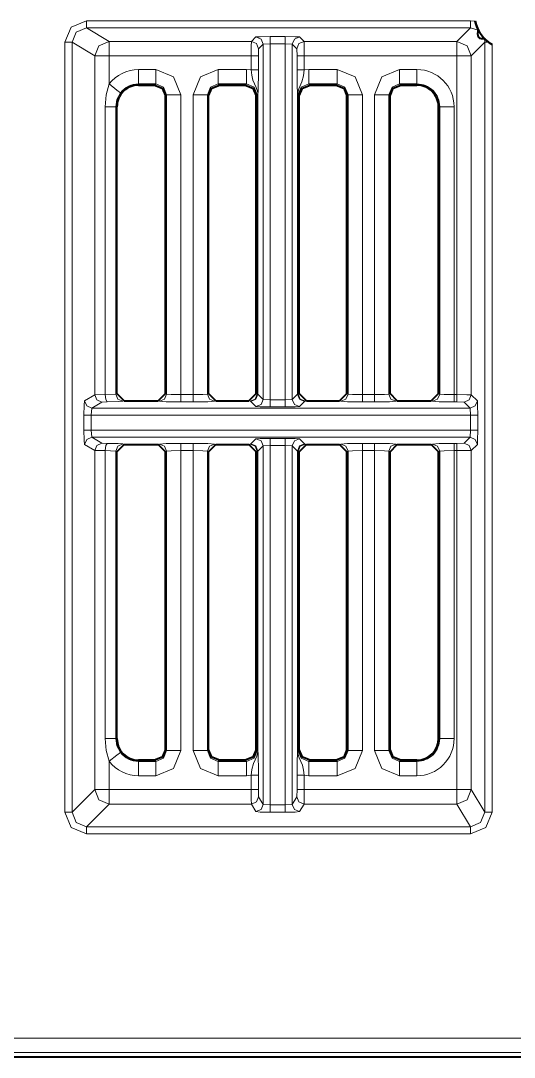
# Model space of a CAD drawing. Header units: millimetres. Extents: x 0 to 2941, y -405 to 1422.
# Drawn here: x 416.5 to 450.8, y 125.7 to 197.7 of the extents above; entities that cross this region are included whole.
import ezdxf

# ---------------------------------------------------------------- set-up
doc = ezdxf.new("R2010")
doc.units = ezdxf.units.MM
doc.layers.add('FINE', color=9, linetype='Continuous')
doc.layers.add('OUTLINE', color=7, linetype='Continuous')

msp = doc.modelspace()

# ---------------------------------------------------------------- linework, layer by layer
at = {"layer": 'FINE', "lineweight": 9}
for p, q in [((447.754, 197.678), (421.089, 197.678)), ((448.077, 197.642), (447.754, 197.678)), ((432.857, 196.549), (432.542, 196.234)), ((434.883, 196.575), (433.857, 196.575)), ((436.197, 196.234), (435.882, 196.549)), ((447.754, 197.178), (446.81, 196.234)), ((447.754, 197.178), (448.293, 197.02)), ((419.589, 196.179), (419.589, 142.71)), ((433.042, 195.734), (433.357, 196.049)), ((433.357, 196.049), (433.857, 196.075)), ((433.357, 196.049), (433.357, 171.385)), ((434.883, 196.075), (434.883, 171.36)), ((434.883, 196.075), (435.382, 196.049)), ((435.382, 171.385), (435.382, 196.049)), ((435.382, 196.049), (435.698, 195.734)), ((446.81, 196.234), (436.197, 196.234)), ((447.81, 195.234), (448.754, 196.178)), ((448.721, 196.433), (448.754, 196.178)), ((448.754, 196.178), (448.754, 142.712)), ((449.253, 142.712), (449.253, 196.033)), ((422.663, 195.234), (432.529, 195.234)), ((422.663, 193.286), (422.663, 195.234)), ((432.529, 195.234), (432.529, 194.258)), ((433.029, 195.234), (433.042, 195.734)), ((433.029, 194.258), (433.029, 195.234)), ((435.698, 195.734), (435.71, 195.234)), ((435.71, 195.234), (435.71, 194.258)), ((436.21, 194.258), (436.21, 195.234)), ((425.902, 194.289), (424.704, 194.289)), ((432.202, 194.289), (430.237, 194.289)), ((432.529, 194.258), (432.202, 194.289)), ((436.537, 194.289), (436.21, 194.258)), ((438.502, 194.289), (436.537, 194.289)), ((444.035, 194.289), (442.837, 194.289)), ((424.704, 193.208), (424.704, 193.29)), ((430.319, 193.208), (430.237, 193.29)), ((430.237, 193.29), (432.202, 193.29)), ((432.202, 193.29), (432.121, 193.208)), ((436.619, 193.208), (436.537, 193.29)), ((436.537, 193.29), (438.502, 193.29)), ((438.502, 193.29), (438.421, 193.208)), ((442.919, 193.208), (442.837, 193.29)), ((442.837, 193.29), (444.035, 193.29)), ((444.035, 193.29), (444.035, 193.208)), ((426.57, 192.46), (426.651, 192.541)), ((426.651, 192.541), (426.651, 171.751)), ((427.65, 171.714), (427.65, 192.541)), ((428.49, 192.541), (428.49, 171.714)), ((429.488, 192.541), (429.57, 192.46)), ((432.87, 192.46), (432.951, 192.541)), ((432.951, 192.541), (432.951, 171.751)), ((432.983, 192.541), (432.983, 171.743)), ((435.74, 192.541), (435.74, 171.743)), ((435.788, 192.541), (435.87, 192.46)), ((439.17, 192.46), (439.251, 192.541)), ((439.251, 192.541), (439.251, 171.751)), ((440.25, 171.714), (440.25, 192.541)), ((441.09, 192.541), (441.09, 171.714)), ((422.391, 191.708), (422.391, 171.713)), ((423.119, 191.708), (423.204, 191.708)), ((423.119, 171.749), (423.119, 191.708)), ((445.535, 191.708), (445.616, 191.708)), ((445.616, 191.708), (445.616, 171.751)), ((421.664, 171.701), (420.963, 171.281)), ((422.391, 171.713), (421.664, 171.701)), ((423.119, 171.749), (422.391, 171.713)), ((423.204, 171.791), (423.119, 171.749)), ((426.651, 171.751), (426.57, 171.791)), ((428.49, 171.714), (427.65, 171.714)), ((432.951, 171.751), (432.87, 171.791)), ((432.983, 171.743), (432.951, 171.751)), ((433.857, 171.36), (433.357, 171.385)), ((434.883, 171.36), (433.857, 171.36)), ((435.382, 171.385), (434.883, 171.36)), ((435.74, 171.743), (435.382, 171.385)), ((435.788, 171.751), (435.756, 171.743)), ((439.251, 171.751), (439.17, 171.791)), ((441.09, 171.714), (440.25, 171.714)), ((442.17, 171.791), (442.088, 171.751)), ((445.616, 171.751), (445.535, 171.791)), ((421.42, 170.281), (421.462, 170.781)), ((421.462, 170.781), (422.163, 171.201)), ((447.73, 170.781), (421.462, 170.781)), ((422.163, 171.201), (422.527, 171.213)), ((423.618, 171.249), (423.704, 171.292)), ((426.07, 171.292), (426.152, 171.251)), ((427.65, 171.214), (428.49, 171.214)), ((429.988, 171.251), (430.07, 171.292)), ((432.37, 171.292), (432.452, 171.251)), ((432.452, 171.251), (432.5, 171.243)), ((432.5, 171.243), (432.857, 170.886)), ((433.857, 170.86), (434.883, 170.86)), ((435.882, 170.886), (436.239, 171.243)), ((436.239, 171.243), (436.288, 171.251)), ((436.288, 171.251), (436.37, 171.292)), ((438.67, 171.292), (438.752, 171.251)), ((440.25, 171.214), (441.09, 171.214)), ((442.588, 171.251), (442.67, 171.292)), ((445.035, 171.292), (445.117, 171.251)), ((446.615, 171.214), (446.81, 171.214)), ((446.81, 171.214), (447.31, 171.201)), ((447.31, 171.201), (447.73, 170.781)), ((447.73, 170.781), (447.756, 170.281)), ((421.42, 170.281), (447.756, 170.281)), ((421.42, 169.255), (421.42, 170.281)), ((447.756, 170.281), (447.756, 169.255)), ((448.255, 169.255), (448.255, 170.281)), ((447.756, 169.255), (421.42, 169.255)), ((421.462, 168.755), (421.42, 169.255)), ((447.756, 169.255), (447.73, 168.755)), ((421.462, 168.755), (447.73, 168.755)), ((422.163, 168.335), (421.462, 168.755)), ((432.857, 168.651), (432.5, 168.293)), ((434.883, 168.676), (433.857, 168.676)), ((436.239, 168.293), (435.882, 168.651)), ((447.73, 168.755), (447.31, 168.335)), ((421.664, 167.835), (422.391, 167.823)), ((422.527, 168.323), (422.163, 168.335)), ((422.391, 167.823), (423.119, 167.788)), ((423.119, 167.788), (423.204, 167.745)), ((423.704, 168.244), (423.618, 168.287)), ((426.152, 168.285), (426.07, 168.244)), ((426.57, 167.745), (426.651, 167.785)), ((428.49, 168.323), (427.65, 168.323)), ((427.65, 167.823), (428.49, 167.823)), ((427.65, 146.995), (427.65, 167.823)), ((429.488, 146.995), (429.488, 167.785)), ((429.488, 167.785), (429.57, 167.745)), ((430.07, 168.244), (429.988, 168.285)), ((432.452, 168.285), (432.37, 168.244)), ((432.5, 168.293), (432.452, 168.285)), ((432.87, 167.745), (432.951, 167.785)), ((432.951, 167.785), (432.983, 167.794)), ((432.951, 167.785), (432.951, 146.995)), ((432.983, 167.794), (432.983, 146.995)), ((433, 167.794), (433.357, 168.151)), ((433, 146.995), (433, 167.794)), ((433.357, 168.151), (433.857, 168.176)), ((433.357, 168.151), (433.357, 143.259)), ((433.857, 143.217), (433.857, 168.176)), ((433.857, 168.176), (434.883, 168.176)), ((434.883, 168.176), (434.883, 143.217)), ((434.883, 168.176), (435.382, 168.151)), ((435.382, 143.259), (435.382, 168.151)), ((435.382, 168.151), (435.74, 167.794)), ((435.74, 167.794), (435.74, 146.995)), ((435.756, 146.995), (435.756, 167.794)), ((435.756, 167.794), (435.788, 167.785)), ((435.788, 146.995), (435.788, 167.785)), ((435.788, 167.785), (435.87, 167.745)), ((436.288, 168.285), (436.239, 168.293)), ((436.37, 168.244), (436.288, 168.285)), ((438.752, 168.285), (438.67, 168.244)), ((439.17, 167.745), (439.251, 167.785)), ((439.251, 167.785), (439.251, 146.995)), ((441.09, 168.323), (440.25, 168.323)), ((440.25, 167.823), (441.09, 167.823)), ((442.088, 146.995), (442.088, 167.785)), ((442.088, 167.785), (442.17, 167.745)), ((442.67, 168.244), (442.588, 168.285)), ((445.117, 168.285), (445.035, 168.244)), ((445.535, 167.745), (445.616, 167.785)), ((445.616, 167.785), (445.616, 147.828)), ((446.81, 168.323), (446.615, 168.323)), ((447.31, 168.335), (446.81, 168.323)), ((447.81, 167.835), (448.23, 168.256)), ((447.81, 144.285), (447.81, 167.835)), ((445.616, 147.828), (445.535, 147.828)), ((429.57, 147.077), (429.488, 146.995)), ((432.951, 146.995), (432.87, 147.077)), ((435.87, 147.077), (435.788, 146.995)), ((439.251, 146.995), (439.17, 147.077)), ((442.17, 147.077), (442.088, 146.995)), ((422.663, 144.285), (422.663, 146.25)), ((424.704, 146.246), (424.704, 146.328)), ((425.902, 146.246), (424.704, 146.246)), ((425.821, 146.328), (425.902, 146.246)), ((430.237, 146.246), (430.319, 146.328)), ((432.202, 146.246), (430.237, 146.246)), ((432.121, 146.328), (432.202, 146.246)), ((438.421, 146.328), (438.502, 146.246)), ((442.837, 146.246), (442.919, 146.328)), ((444.035, 146.246), (442.837, 146.246)), ((444.035, 146.328), (444.035, 146.246)), ((424.704, 145.248), (425.902, 145.248)), ((430.237, 145.248), (432.202, 145.248)), ((432.202, 145.248), (432.529, 145.278)), ((432.529, 145.278), (432.529, 144.285)), ((433.029, 144.285), (433.029, 145.278)), ((435.71, 145.278), (435.71, 144.285)), ((436.21, 144.285), (436.21, 145.278)), ((436.21, 145.278), (436.537, 145.248)), ((436.537, 145.248), (438.502, 145.248)), ((432.529, 144.285), (422.663, 144.285)), ((433.041, 143.786), (433.029, 144.285)), ((435.71, 144.285), (435.698, 143.786)), ((448.754, 142.712), (447.81, 144.285)), ((421.088, 141.711), (422.663, 143.286)), ((422.663, 143.286), (432.542, 143.286)), ((432.542, 143.286), (432.857, 142.76)), ((433.357, 143.259), (433.041, 143.786)), ((433.857, 143.217), (433.357, 143.259)), ((435.382, 143.259), (434.883, 143.217)), ((435.698, 143.786), (435.382, 143.259)), ((435.882, 142.76), (436.198, 143.286)), ((436.198, 143.286), (446.81, 143.286)), ((446.81, 143.286), (447.755, 141.711)), ((434.883, 143.217), (433.857, 143.217)), ((433.857, 142.717), (434.883, 142.717)), ((447.755, 141.711), (421.088, 141.711)), ((421.088, 141.212), (447.755, 141.212)), ((681.54, 127.031), (131.567, 127.031))]:
    msp.add_line(p, q, dxfattribs=at)
for points in [[(421.089, 197.678), (420.029, 197.239), (419.589, 196.179)], [(421.089, 197.678), (421.089, 197.329), (421.089, 197.178)], [(447.754, 197.678), (447.754, 197.329), (447.754, 197.178)], [(420.089, 196.179), (420.382, 196.885), (421.089, 197.178)], [(432.542, 196.234), (422.663, 196.234), (421.089, 197.178), (447.754, 197.178)], [(433.857, 196.575), (433.159, 196.567), (432.857, 196.549)], [(433.357, 196.049), (433.21, 196.403), (432.857, 196.549)], [(433.857, 196.075), (433.857, 196.424), (433.857, 196.575)], [(434.883, 196.075), (434.883, 196.424), (434.883, 196.575)], [(435.882, 196.549), (435.58, 196.567), (434.883, 196.575)], [(435.382, 196.049), (435.529, 196.403), (435.882, 196.549)], [(419.589, 196.179), (419.935, 196.179), (420.089, 196.179)], [(420.089, 196.179), (421.664, 195.234), (421.664, 171.701)], [(421.664, 144.285), (420.089, 142.71), (420.089, 196.179)], [(422.663, 196.234), (421.956, 195.941), (421.664, 195.234)], [(422.663, 196.234), (422.663, 195.932), (422.663, 195.234)], [(432.542, 196.234), (432.533, 195.932), (432.529, 195.234)], [(433.042, 195.734), (432.895, 196.087), (432.542, 196.234)], [(433.857, 171.36), (433.857, 196.075), (434.883, 196.075)], [(435.698, 195.734), (435.844, 196.087), (436.197, 196.234)], [(436.21, 195.234), (436.206, 195.932), (436.197, 196.234)], [(447.81, 195.234), (447.517, 195.941), (446.81, 196.234)], [(446.81, 196.234), (446.81, 195.932), (446.81, 195.234)], [(449.031, 196.178), (448.832, 196.178), (448.754, 196.178)], [(421.664, 195.234), (421.971, 195.234), (422.663, 195.234)], [(433.029, 195.234), (432.878, 195.234), (432.529, 195.234)], [(435.71, 195.234), (435.861, 195.234), (436.21, 195.234)], [(436.21, 195.234), (446.81, 195.234), (446.81, 171.714)], [(447.81, 195.234), (447.508, 195.234), (446.81, 195.234)], [(448.23, 171.281), (447.81, 171.701), (447.81, 195.234)], [(424.704, 194.289), (424.704, 193.6), (424.704, 193.29)], [(425.902, 194.289), (425.902, 193.6), (425.902, 193.29)], [(427.65, 192.541), (427.138, 193.777), (425.902, 194.289)], [(430.237, 194.289), (429.001, 193.777), (428.49, 192.541)], [(430.237, 194.289), (430.237, 193.6), (430.237, 193.29)], [(432.202, 194.289), (432.202, 193.6), (432.202, 193.29)], [(433.029, 194.258), (432.878, 194.258), (432.529, 194.258)], [(432.529, 194.258), (432.572, 193.894), (432.65, 193.551), (432.875, 193.033), (432.926, 192.896), (432.955, 192.789), (432.978, 192.644), (432.983, 192.574), (432.983, 192.541)], [(433, 192.541), (433, 192.554), (433, 192.581), (433.001, 192.64), (433.003, 192.689), (433.006, 192.763), (433.02, 193.257), (433.026, 193.728), (433.029, 194.258)], [(435.71, 194.258), (435.861, 194.258), (436.21, 194.258)], [(435.71, 194.258), (435.713, 193.666), (435.723, 193.118), (435.736, 192.71), (435.739, 192.602), (435.739, 192.568), (435.74, 192.541)], [(435.756, 171.743), (435.756, 192.541), (435.758, 192.611), (435.767, 192.698), (435.827, 192.937), (436.049, 193.437), (436.16, 193.851), (436.21, 194.258)], [(436.537, 194.289), (436.537, 193.6), (436.537, 193.29)], [(438.502, 194.289), (438.502, 193.6), (438.502, 193.29)], [(440.25, 192.541), (439.738, 193.777), (438.502, 194.289)], [(442.837, 194.289), (441.601, 193.777), (441.09, 192.541)], [(442.837, 194.289), (442.837, 193.6), (442.837, 193.29)], [(444.035, 194.289), (444.035, 193.6), (444.035, 193.29)], [(422.663, 193.286), (422.459, 192.529), (422.391, 191.708)], [(422.663, 193.286), (423.207, 192.865), (423.453, 192.676)], [(424.704, 193.29), (425.902, 193.29), (425.821, 193.208)], [(425.902, 193.29), (426.433, 193.072), (426.651, 192.541)], [(429.488, 192.541), (429.706, 193.072), (430.237, 193.29)], [(432.202, 193.29), (432.733, 193.072), (432.951, 192.541)], [(435.756, 192.541), (435.777, 192.541), (435.788, 192.541), (436.006, 193.072), (436.537, 193.29)], [(438.502, 193.29), (439.033, 193.072), (439.251, 192.541)], [(442.088, 192.541), (442.306, 193.072), (442.837, 193.29)], [(423.119, 191.708), (423.202, 192.212), (423.453, 192.676)], [(426.651, 192.541), (426.961, 192.541), (427.65, 192.541)], [(428.49, 192.541), (429.178, 192.541), (429.488, 192.541)], [(429.57, 171.791), (429.488, 171.751), (429.488, 192.541)], [(432.951, 192.541), (432.962, 192.541), (432.983, 192.541)], [(433, 192.541), (432.995, 192.541), (432.983, 192.541)], [(433.357, 171.385), (433, 171.743), (433, 192.541)], [(435.74, 192.541), (435.744, 192.541), (435.756, 192.541)], [(435.87, 171.791), (435.788, 171.751), (435.788, 192.541)], [(439.251, 192.541), (439.561, 192.541), (440.25, 192.541)], [(441.09, 192.541), (441.778, 192.541), (442.088, 192.541)], [(442.088, 171.751), (442.088, 192.541), (442.17, 192.46)], [(422.391, 191.708), (422.901, 191.708), (423.119, 191.708)], [(446.615, 191.708), (445.926, 191.708), (445.616, 191.708)], [(446.81, 171.714), (446.615, 171.714), (446.615, 191.708)], [(421.664, 171.701), (421.81, 171.348), (422.163, 171.201)], [(422.391, 171.713), (422.432, 171.364), (422.527, 171.213)], [(423.119, 171.749), (423.265, 171.396), (423.618, 171.249)], [(426.152, 171.251), (426.505, 171.397), (426.651, 171.751)], [(427.65, 171.714), (426.961, 171.724), (426.651, 171.751)], [(427.65, 171.214), (427.65, 171.364), (427.65, 171.714)], [(429.488, 171.751), (429.178, 171.724), (428.49, 171.714)], [(428.49, 171.214), (428.49, 171.364), (428.49, 171.714)], [(429.988, 171.251), (429.635, 171.397), (429.488, 171.751)], [(432.951, 171.751), (432.804, 171.397), (432.452, 171.251)], [(433, 171.743), (432.853, 171.389), (432.5, 171.243)], [(432.983, 171.743), (432.84, 171.39), (432.5, 171.243)], [(433.357, 171.385), (433.21, 171.032), (432.857, 170.886)], [(433, 171.743), (432.995, 171.743), (432.983, 171.743)], [(433.857, 171.36), (433.857, 171.011), (433.857, 170.86)], [(434.883, 171.36), (434.883, 171.011), (434.883, 170.86)], [(435.382, 171.385), (435.529, 171.032), (435.882, 170.886)], [(435.74, 171.743), (435.886, 171.389), (436.239, 171.243)], [(435.756, 171.743), (435.744, 171.743), (435.74, 171.743)], [(435.756, 171.743), (435.899, 171.39), (436.239, 171.243)], [(435.788, 171.751), (435.935, 171.397), (436.288, 171.251)], [(438.752, 171.251), (439.104, 171.397), (439.251, 171.751)], [(440.25, 171.714), (439.561, 171.724), (439.251, 171.751)], [(440.25, 171.214), (440.25, 171.364), (440.25, 171.714)], [(442.088, 171.751), (441.778, 171.724), (441.09, 171.714)], [(441.09, 171.214), (441.09, 171.364), (441.09, 171.714)], [(442.588, 171.251), (442.235, 171.397), (442.088, 171.751)], [(445.117, 171.251), (445.469, 171.397), (445.616, 171.751)], [(446.615, 171.714), (445.926, 171.724), (445.616, 171.751)], [(446.615, 171.214), (446.615, 171.364), (446.615, 171.714)], [(446.81, 171.214), (446.81, 171.364), (446.81, 171.714)], [(447.81, 171.701), (447.508, 171.71), (446.81, 171.714)], [(447.31, 171.201), (447.663, 171.347), (447.81, 171.701)], [(420.963, 171.281), (420.933, 170.979), (420.92, 170.281)], [(420.963, 171.281), (421.109, 170.928), (421.462, 170.781)], [(422.527, 171.213), (423.292, 171.226), (423.618, 171.249)], [(426.152, 171.251), (426.617, 171.224), (427.65, 171.214)], [(428.49, 171.214), (429.522, 171.224), (429.988, 171.251)], [(432.857, 170.886), (433.159, 170.867), (433.857, 170.86)], [(434.883, 170.86), (435.58, 170.867), (435.882, 170.886)], [(438.752, 171.251), (439.217, 171.224), (440.25, 171.214)], [(441.09, 171.214), (442.122, 171.224), (442.588, 171.251)], [(445.117, 171.251), (445.582, 171.224), (446.615, 171.214)], [(447.73, 170.781), (448.083, 170.927), (448.23, 171.281)], [(448.255, 170.281), (448.248, 170.979), (448.23, 171.281)], [(420.92, 170.281), (421.074, 170.281), (421.42, 170.281)], [(420.92, 170.281), (420.92, 169.255), (420.933, 168.557), (420.963, 168.256)], [(447.756, 170.281), (448.104, 170.281), (448.255, 170.281)], [(420.92, 169.255), (421.074, 169.255), (421.42, 169.255)], [(447.756, 169.255), (448.104, 169.255), (448.255, 169.255)], [(448.23, 168.256), (448.248, 168.557), (448.255, 169.255)], [(420.963, 168.256), (421.109, 168.609), (421.462, 168.755)], [(433.857, 168.676), (433.159, 168.669), (432.857, 168.651)], [(432.857, 168.651), (433.21, 168.504), (433.357, 168.151)], [(433.857, 168.676), (433.857, 168.525), (433.857, 168.176)], [(434.883, 168.676), (434.883, 168.525), (434.883, 168.176)], [(435.882, 168.651), (435.58, 168.669), (434.883, 168.676)], [(435.882, 168.651), (435.529, 168.504), (435.382, 168.151)], [(447.73, 168.755), (448.083, 168.609), (448.23, 168.256)], [(420.963, 168.256), (421.664, 167.835), (421.664, 144.285)], [(421.664, 167.835), (421.81, 168.189), (422.163, 168.335)], [(422.391, 167.823), (422.432, 168.172), (422.527, 168.323)], [(422.391, 167.823), (422.391, 147.828), (422.462, 146.992), (422.663, 146.25)], [(423.618, 168.287), (423.292, 168.31), (422.527, 168.323)], [(423.119, 167.788), (423.265, 168.141), (423.618, 168.287)], [(423.204, 147.828), (423.119, 147.828), (423.119, 167.788)], [(427.65, 168.323), (426.617, 168.312), (426.152, 168.285)], [(426.651, 167.785), (426.505, 168.139), (426.152, 168.285)], [(426.651, 167.785), (426.651, 146.995), (426.57, 147.077)], [(426.651, 167.785), (426.961, 167.812), (427.65, 167.823)], [(427.65, 168.323), (427.65, 168.172), (427.65, 167.823)], [(428.49, 168.323), (428.49, 168.172), (428.49, 167.823)], [(429.988, 168.285), (429.522, 168.312), (428.49, 168.323)], [(428.49, 167.823), (429.178, 167.812), (429.488, 167.785)], [(428.49, 167.823), (428.49, 146.995), (429.001, 145.759), (430.237, 145.248)], [(429.988, 168.285), (429.635, 168.139), (429.488, 167.785)], [(432.452, 168.285), (432.804, 168.139), (432.951, 167.785)], [(432.5, 168.293), (432.853, 168.147), (433, 167.794)], [(432.5, 168.293), (432.84, 168.146), (432.983, 167.794)], [(432.983, 167.794), (432.995, 167.794), (433, 167.794)], [(436.239, 168.293), (435.886, 168.147), (435.74, 167.794)], [(435.74, 167.794), (435.744, 167.794), (435.756, 167.794)], [(436.239, 168.293), (435.899, 168.146), (435.756, 167.794)], [(436.288, 168.285), (435.935, 168.139), (435.788, 167.785)], [(446.81, 167.823), (446.81, 144.285), (436.21, 144.285)], [(438.502, 145.248), (439.738, 145.759), (440.25, 146.995), (440.25, 167.823)], [(440.25, 168.323), (439.217, 168.312), (438.752, 168.285)], [(439.251, 167.785), (439.104, 168.139), (438.752, 168.285)], [(439.251, 167.785), (439.561, 167.812), (440.25, 167.823)], [(440.25, 167.823), (440.25, 168.172), (440.25, 168.323)], [(441.09, 167.823), (441.09, 168.172), (441.09, 168.323)], [(442.588, 168.285), (442.122, 168.312), (441.09, 168.323)], [(441.09, 167.823), (441.778, 167.812), (442.088, 167.785)], [(441.09, 167.823), (441.09, 146.995), (441.601, 145.759), (442.837, 145.248)], [(442.088, 167.785), (442.235, 168.139), (442.588, 168.285)], [(446.615, 168.323), (445.582, 168.312), (445.117, 168.285)], [(445.616, 167.785), (445.469, 168.139), (445.117, 168.285)], [(445.616, 167.785), (445.926, 167.812), (446.615, 167.823)], [(446.615, 167.823), (446.615, 168.172), (446.615, 168.323)], [(446.615, 147.828), (446.615, 167.823), (446.81, 167.823)], [(446.81, 168.323), (446.81, 168.172), (446.81, 167.823)], [(446.81, 167.823), (447.508, 167.826), (447.81, 167.835)], [(447.31, 168.335), (447.663, 168.189), (447.81, 167.835)], [(422.391, 147.828), (422.901, 147.828), (423.119, 147.828)], [(423.453, 146.86), (423.206, 147.315), (423.119, 147.828)], [(445.616, 147.828), (445.926, 147.828), (446.615, 147.828)], [(423.453, 146.86), (423.207, 146.671), (422.663, 146.25)], [(426.651, 146.995), (426.433, 146.464), (425.902, 146.246)], [(425.902, 145.248), (427.138, 145.759), (427.65, 146.995)], [(426.651, 146.995), (426.961, 146.995), (427.65, 146.995)], [(428.49, 146.995), (429.178, 146.995), (429.488, 146.995)], [(430.237, 146.246), (429.706, 146.464), (429.488, 146.995)], [(432.951, 146.995), (432.733, 146.464), (432.202, 146.246)], [(432.983, 146.995), (432.981, 146.925), (432.972, 146.838), (432.912, 146.599), (432.69, 146.099), (432.579, 145.685), (432.529, 145.278)], [(432.951, 146.995), (432.962, 146.995), (432.983, 146.995)], [(432.983, 146.995), (432.995, 146.995), (433, 146.995)], [(433.029, 145.278), (433.026, 145.87), (433.017, 146.418), (433.004, 146.826), (433, 146.934), (433, 146.968), (433, 146.995)], [(435.74, 146.995), (435.74, 146.983), (435.739, 146.956), (435.738, 146.896), (435.736, 146.847), (435.734, 146.773), (435.72, 146.279), (435.713, 145.809), (435.71, 145.278)], [(435.756, 146.995), (435.744, 146.995), (435.74, 146.995)], [(435.756, 146.995), (435.777, 146.995), (435.788, 146.995)], [(436.21, 145.278), (436.167, 145.642), (436.089, 145.985), (435.865, 146.503), (435.813, 146.64), (435.784, 146.747), (435.761, 146.892), (435.757, 146.963), (435.756, 146.995)], [(436.537, 146.246), (436.006, 146.464), (435.788, 146.995)], [(439.251, 146.995), (439.033, 146.464), (438.502, 146.246)], [(439.251, 146.995), (439.561, 146.995), (440.25, 146.995)], [(442.088, 146.995), (441.778, 146.995), (441.09, 146.995)], [(442.837, 146.246), (442.306, 146.464), (442.088, 146.995)], [(424.704, 146.246), (424.704, 145.936), (424.704, 145.248)], [(425.902, 146.246), (425.902, 145.936), (425.902, 145.248)], [(430.237, 146.246), (430.237, 145.936), (430.237, 145.248)], [(432.202, 146.246), (432.202, 145.936), (432.202, 145.248)], [(438.502, 146.246), (436.537, 146.246), (436.619, 146.328)], [(436.537, 146.246), (436.537, 145.936), (436.537, 145.248)], [(438.502, 146.246), (438.502, 145.936), (438.502, 145.248)], [(442.837, 146.246), (442.837, 145.936), (442.837, 145.248)], [(444.035, 146.246), (444.035, 145.936), (444.035, 145.248)], [(432.529, 145.278), (432.878, 145.278), (433.029, 145.278)], [(436.21, 145.278), (435.861, 145.278), (435.71, 145.278)], [(422.663, 144.285), (421.971, 144.285), (421.664, 144.285)], [(421.664, 144.285), (421.957, 143.579), (422.663, 143.286)], [(422.663, 144.285), (422.663, 143.593), (422.663, 143.286)], [(432.529, 144.285), (432.878, 144.285), (433.029, 144.285)], [(432.529, 144.285), (432.533, 143.593), (432.542, 143.286)], [(436.21, 144.285), (435.861, 144.285), (435.71, 144.285)], [(436.198, 143.286), (436.207, 143.593), (436.21, 144.285)], [(446.81, 143.286), (447.517, 143.579), (447.81, 144.285)], [(446.81, 144.285), (447.508, 144.285), (447.81, 144.285)], [(446.81, 144.285), (446.81, 143.593), (446.81, 143.286)], [(432.542, 143.286), (432.895, 143.432), (433.041, 143.786)], [(432.857, 142.76), (433.21, 142.906), (433.357, 143.259)], [(435.882, 142.76), (435.529, 142.906), (435.382, 143.259)], [(436.198, 143.286), (435.844, 143.432), (435.698, 143.786)], [(420.089, 142.71), (419.935, 142.71), (419.589, 142.71)], [(419.589, 142.71), (420.028, 141.651), (421.088, 141.212)], [(421.088, 141.711), (420.381, 142.003), (420.089, 142.71)], [(432.857, 142.76), (433.159, 142.73), (433.857, 142.717)], [(433.857, 142.717), (433.857, 142.871), (433.857, 143.217)], [(434.883, 142.717), (434.883, 142.871), (434.883, 143.217)], [(434.883, 142.717), (435.58, 142.73), (435.882, 142.76)], [(448.754, 142.712), (448.461, 142.004), (447.755, 141.711)], [(447.755, 141.212), (448.814, 141.651), (449.253, 142.712)], [(448.754, 142.712), (448.905, 142.712), (449.253, 142.712)], [(421.088, 141.711), (421.088, 141.558), (421.088, 141.212)], [(447.755, 141.711), (447.755, 141.558), (447.755, 141.212)], [(131.567, 125.699), (131.567, 126.031), (681.54, 126.031)]]:
    msp.add_lwpolyline(points, dxfattribs=at)
for points in [[(424.704, 194.288, 0.232249), (422.663, 193.286)], [(446.615, 191.708, 0.414204), (444.035, 194.288)], [(424.704, 193.29, 0.232242), (423.453, 192.675)], [(445.616, 191.708, 0.414214), (444.035, 193.29)], [(442.837, 145.248), (444.035, 145.248, 0.414223), (446.615, 147.828)], [(444.035, 146.246, 0.414245), (445.616, 147.828)], [(423.453, 146.861, 0.232132), (424.704, 146.246)], [(422.663, 146.25, 0.23224), (424.704, 145.248)]]:
    msp.add_lwpolyline(points, format="xyb", dxfattribs=at)
at = {"layer": 'OUTLINE', "lineweight": 40}
for p, q in [((449.253, 196.033), (449.031, 196.178)), ((424.704, 193.208), (425.821, 193.208)), ((430.319, 193.208), (432.121, 193.208)), ((442.919, 193.208), (444.035, 193.208)), ((426.57, 171.791), (426.57, 192.46)), ((429.57, 171.791), (429.57, 192.46)), ((432.87, 171.791), (432.87, 192.46)), ((435.87, 171.791), (435.87, 192.46)), ((439.17, 171.791), (439.17, 192.46)), ((442.17, 171.791), (442.17, 192.46)), ((423.204, 171.791), (423.204, 191.708)), ((445.535, 171.791), (445.535, 191.708)), ((423.704, 171.292), (423.204, 171.791)), ((426.57, 171.791), (426.07, 171.292)), ((430.07, 171.292), (429.57, 171.791)), ((432.87, 171.791), (432.37, 171.292)), ((436.37, 171.292), (435.87, 171.791)), ((439.17, 171.791), (438.67, 171.292)), ((442.67, 171.292), (442.17, 171.791)), ((445.535, 171.791), (445.035, 171.292)), ((423.704, 171.292), (426.07, 171.292)), ((430.07, 171.292), (432.37, 171.292)), ((436.37, 171.292), (438.67, 171.292)), ((442.67, 171.292), (445.035, 171.292)), ((423.204, 167.745), (423.704, 168.244)), ((423.204, 147.828), (423.204, 167.745)), ((426.57, 147.077), (426.57, 167.745)), ((429.57, 167.745), (430.07, 168.244)), ((429.57, 147.077), (429.57, 167.745)), ((432.87, 147.077), (432.87, 167.745)), ((435.87, 167.745), (436.37, 168.244)), ((435.87, 147.077), (435.87, 167.745)), ((436.37, 168.244), (438.67, 168.244)), ((438.67, 168.244), (439.17, 167.745)), ((439.17, 147.077), (439.17, 167.745)), ((442.17, 167.745), (442.67, 168.244)), ((442.17, 147.077), (442.17, 167.745)), ((442.67, 168.244), (445.035, 168.244)), ((445.035, 168.244), (445.535, 167.745)), ((445.535, 147.828), (445.535, 167.745)), ((425.821, 146.328), (424.704, 146.328)), ((432.121, 146.328), (430.319, 146.328)), ((1261.567, 125.699), (131.567, 125.699))]:
    msp.add_line(p, q, dxfattribs=at)
for points in [[(448.293, 197.02), (448.286, 197.039), (448.257, 197.104), (448.189, 197.27), (448.117, 197.489), (448.077, 197.642)], [(448.293, 197.02), (448.274, 196.946), (448.252, 196.776), (448.262, 196.665), (448.297, 196.57), (448.307, 196.555), (448.311, 196.548), (448.313, 196.545), (448.315, 196.543), (448.317, 196.54), (448.318, 196.538), (448.32, 196.536), (448.323, 196.532), (448.331, 196.523), (448.349, 196.505), (448.388, 196.475), (448.485, 196.436), (448.72, 196.433)], [(449.031, 196.178), (448.86, 196.312), (448.769, 196.391), (448.732, 196.425), (448.721, 196.433)], [(425.821, 193.208), (426.35, 192.989), (426.57, 192.46)], [(429.57, 192.46), (429.789, 192.989), (430.319, 193.208)], [(432.121, 193.208), (432.65, 192.989), (432.87, 192.46)], [(435.87, 192.46), (436.089, 192.989), (436.619, 193.208)], [(436.619, 193.208), (438.421, 193.208), (438.95, 192.989), (439.17, 192.46)], [(442.17, 192.46), (442.389, 192.989), (442.919, 193.208)], [(423.704, 168.244), (426.07, 168.244), (426.57, 167.745)], [(430.07, 168.244), (432.37, 168.244), (432.87, 167.745)], [(426.57, 147.077), (426.35, 146.547), (425.821, 146.328)], [(430.319, 146.328), (429.789, 146.547), (429.57, 147.077)], [(432.87, 147.077), (432.65, 146.547), (432.121, 146.328)], [(438.421, 146.328), (436.619, 146.328), (436.089, 146.547), (435.87, 147.077)], [(439.17, 147.077), (438.95, 146.547), (438.421, 146.328)], [(444.035, 146.328), (442.919, 146.328), (442.389, 146.547), (442.17, 147.077)]]:
    msp.add_lwpolyline(points, dxfattribs=at)
for points in [[(448.077, 197.642, 0.20799), (449.253, 196.033)], [(424.704, 193.208, 0.41423), (423.204, 191.708)], [(445.535, 191.708, 0.414222), (444.035, 193.208)], [(423.204, 147.828, 0.414197), (424.704, 146.328)], [(444.035, 146.328, 0.414205), (445.535, 147.828)]]:
    msp.add_lwpolyline(points, format="xyb", dxfattribs=at)

doc.saveas('drawing.dxf')
